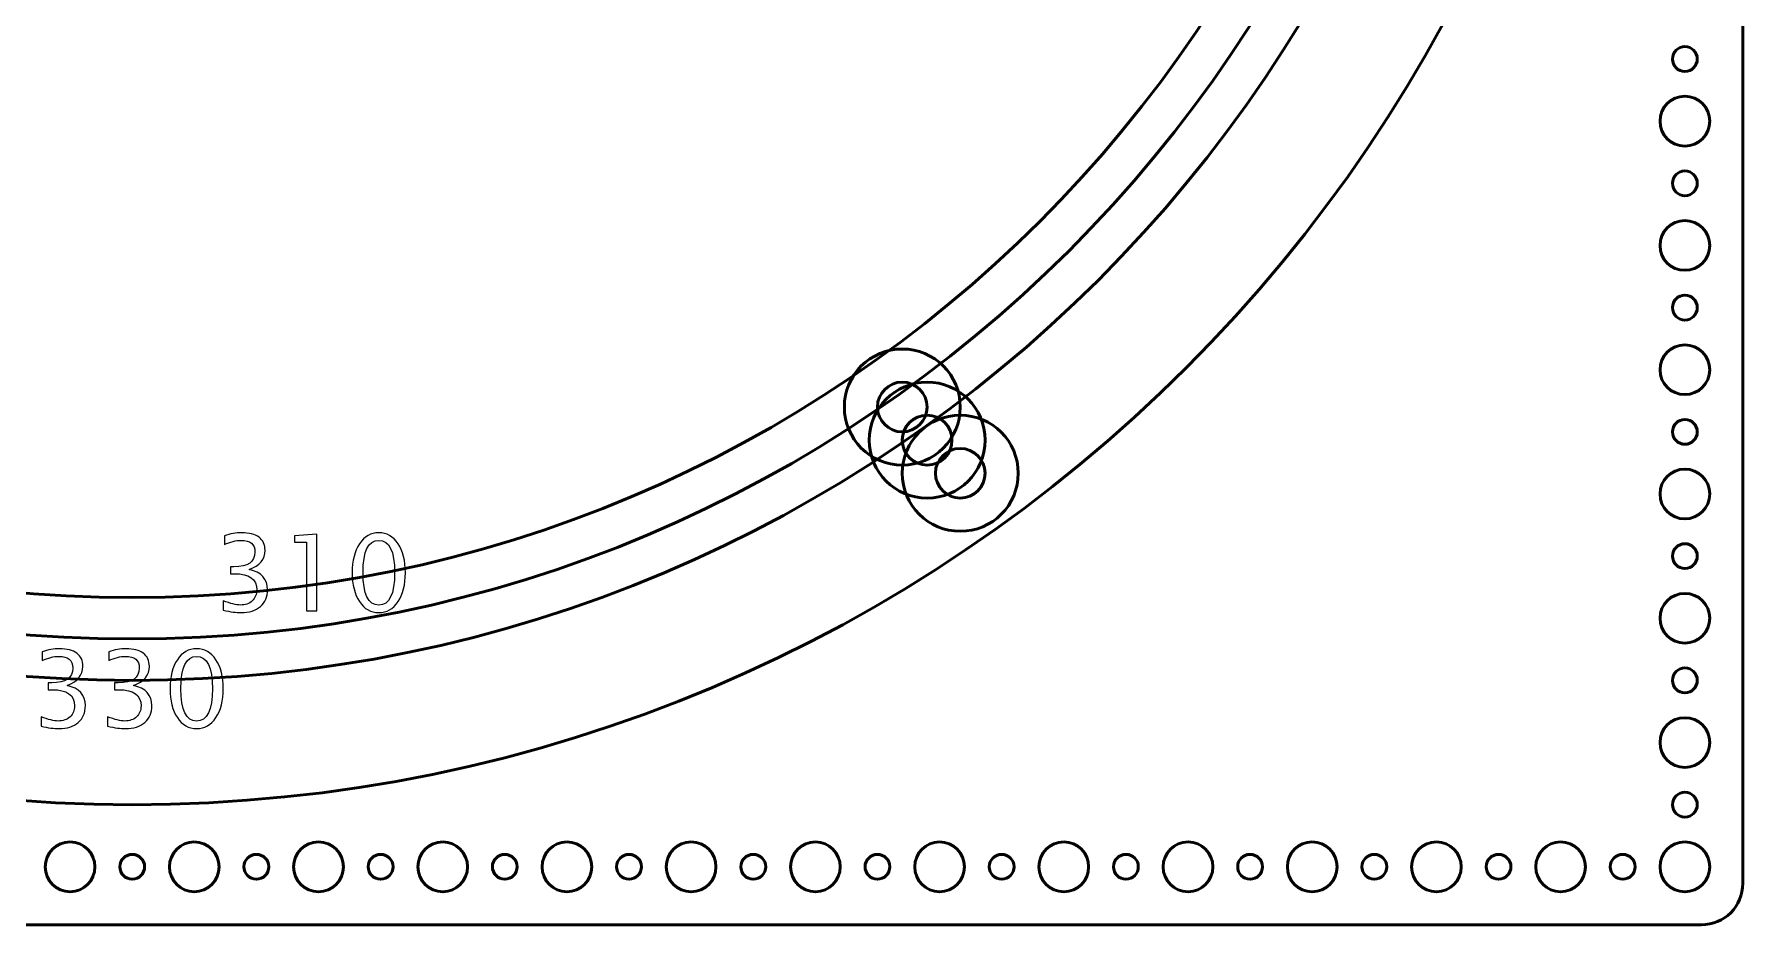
# Model space of a CAD drawing. Header units: centimetres. Extents: x -19.4 to 19.4, y -11.2 to 11.2.
# Drawn here: x -1.18 to 19.45, y -11.2 to -0.45 of the extents above; entities that cross this region are included whole.
import ezdxf

# ---------------------------------------------------------------- set-up
doc = ezdxf.new("R2010")
doc.units = ezdxf.units.CM
doc.header["$MEASUREMENT"] = 0
doc.layers.add('Layer 1', color=7, linetype='Continuous')

msp = doc.modelspace()

# ---------------------------------------------------------------- linework, layer by layer
at = {"layer": 'Layer 1', "color": 5, "lineweight": 53}
for centre in [(9.3, -4.95), (9.6, -5.35), (10, -5.75), (10, -5.75)]:
    msp.add_ellipse(centre, major_axis=(0, 0.7), ratio=1, dxfattribs=at)
at = {"layer": 'Layer 1', "lineweight": 53}
for centre, major_axis in [((9.3, -4.95), (0, 0.3)), ((9.6, -5.35), (0, 0.3)), ((10, -5.75), (0, 0.3)), ((10, -5.75), (0, 0.3)), ((-0.75, -10.5), (0, 0.3)), ((0.75, -10.5), (0, 0.3)), ((2.25, -10.5), (0, 0.3)), ((3.75, -10.5), (0, 0.3)), ((5.25, -10.5), (0, 0.3)), ((6.75, -10.5), (0, 0.3)), ((8.25, -10.5), (0, 0.3)), ((9.75, -10.5), (0, 0.3)), ((11.25, -10.5), (0, 0.3)), ((12.75, -10.5), (0, 0.3)), ((14.25, -10.5), (0, 0.3)), ((15.75, -10.5), (0, 0.3)), ((17.25, -10.5), (0, 0.3)), ((18.75, -10.5), (0, 0.3)), ((0, -10.5), (0, 0.15)), ((1.5, -10.5), (0, 0.15)), ((3, -10.5), (0, 0.15)), ((4.5, -10.5), (0, 0.15)), ((6, -10.5), (0, 0.15)), ((7.5, -10.5), (0, 0.15)), ((9, -10.5), (0, 0.15)), ((10.5, -10.5), (0, 0.15)), ((12, -10.5), (0, 0.15)), ((13.5, -10.5), (0, 0.15)), ((15, -10.5), (0, 0.15)), ((16.5, -10.5), (0, 0.15)), ((18, -10.5), (0, 0.15))]:
    msp.add_ellipse(centre, major_axis=major_axis, ratio=1, dxfattribs=at)
for points, knots in [([(-19.45, -10.7), (-19.45, -10.7), (-19.45, 10.7), (-19.45, 10.7), (-19.45, 10.7), (-19.45, 10.97614), (-19.22614, 11.2), (-18.95, 11.2), (-18.95, 11.2), (-18.95, 11.2), (18.95, 11.2), (18.95, 11.2), (18.95, 11.2), (19.22614, 11.2), (19.45, 10.97614), (19.45, 10.7), (19.45, 10.7), (19.45, 10.7), (19.45, -10.7), (19.45, -10.7), (19.45, -10.7), (19.45, -10.97614), (19.22614, -11.2), (18.95, -11.2), (18.95, -11.2), (18.95, -11.2), (-18.95, -11.2), (-18.95, -11.2), (-18.95, -11.2), (-19.22614, -11.2), (-19.45, -10.97614), (-19.45, -10.7)], [0, 0, 0, 0, 0.11111111, 0.11111111, 0.11111111, 0.11111111, 0.22222222, 0.22222222, 0.22222222, 0.22222222, 0.33333333, 0.33333333, 0.33333333, 0.33333333, 0.44444444, 0.44444444, 0.44444444, 0.44444444, 0.55555556, 0.55555556, 0.55555556, 0.55555556, 0.66666667, 0.66666667, 0.66666667, 0.66666667, 0.77777778, 0.77777778, 0.77777778, 0.77777778, 1, 1, 1, 1]), ([(18.6, -0.75), (18.6, -0.66716), (18.66716, -0.6), (18.75, -0.6), (18.75, -0.6), (18.83284, -0.6), (18.9, -0.66716), (18.9, -0.75), (18.9, -0.75), (18.9, -0.83284), (18.83284, -0.9), (18.75, -0.9), (18.75, -0.9), (18.66716, -0.9), (18.6, -0.83284), (18.6, -0.75)], [0, 0, 0, 0, 0.2, 0.2, 0.2, 0.2, 0.4, 0.4, 0.4, 0.4, 0.6, 0.6, 0.6, 0.6, 1, 1, 1, 1]), ([(18.45, -1.5), (18.45, -1.33432), (18.58432, -1.2), (18.75, -1.2), (18.75, -1.2), (18.91568, -1.2), (19.05, -1.33432), (19.05, -1.5), (19.05, -1.5), (19.05, -1.66568), (18.91568, -1.8), (18.75, -1.8), (18.75, -1.8), (18.58432, -1.8), (18.45, -1.66568), (18.45, -1.5)], [0, 0, 0, 0, 0.2, 0.2, 0.2, 0.2, 0.4, 0.4, 0.4, 0.4, 0.6, 0.6, 0.6, 0.6, 1, 1, 1, 1]), ([(18.6, -2.25), (18.6, -2.16716), (18.66716, -2.1), (18.75, -2.1), (18.75, -2.1), (18.83284, -2.1), (18.9, -2.16716), (18.9, -2.25), (18.9, -2.25), (18.9, -2.33284), (18.83284, -2.4), (18.75, -2.4), (18.75, -2.4), (18.66716, -2.4), (18.6, -2.33284), (18.6, -2.25)], [0, 0, 0, 0, 0.2, 0.2, 0.2, 0.2, 0.4, 0.4, 0.4, 0.4, 0.6, 0.6, 0.6, 0.6, 1, 1, 1, 1]), ([(18.45, -3), (18.45, -2.83432), (18.58432, -2.7), (18.75, -2.7), (18.75, -2.7), (18.91568, -2.7), (19.05, -2.83432), (19.05, -3), (19.05, -3), (19.05, -3.16568), (18.91568, -3.3), (18.75, -3.3), (18.75, -3.3), (18.58432, -3.3), (18.45, -3.16568), (18.45, -3)], [0, 0, 0, 0, 0.2, 0.2, 0.2, 0.2, 0.4, 0.4, 0.4, 0.4, 0.6, 0.6, 0.6, 0.6, 1, 1, 1, 1]), ([(18.6, -3.75), (18.6, -3.66716), (18.66716, -3.6), (18.75, -3.6), (18.75, -3.6), (18.83284, -3.6), (18.9, -3.66716), (18.9, -3.75), (18.9, -3.75), (18.9, -3.83284), (18.83284, -3.9), (18.75, -3.9), (18.75, -3.9), (18.66716, -3.9), (18.6, -3.83284), (18.6, -3.75)], [0, 0, 0, 0, 0.2, 0.2, 0.2, 0.2, 0.4, 0.4, 0.4, 0.4, 0.6, 0.6, 0.6, 0.6, 1, 1, 1, 1]), ([(18.45, -4.5), (18.45, -4.33432), (18.58432, -4.2), (18.75, -4.2), (18.75, -4.2), (18.91568, -4.2), (19.05, -4.33432), (19.05, -4.5), (19.05, -4.5), (19.05, -4.66568), (18.91568, -4.8), (18.75, -4.8), (18.75, -4.8), (18.58432, -4.8), (18.45, -4.66568), (18.45, -4.5)], [0, 0, 0, 0, 0.2, 0.2, 0.2, 0.2, 0.4, 0.4, 0.4, 0.4, 0.6, 0.6, 0.6, 0.6, 1, 1, 1, 1]), ([(18.6, -5.25), (18.6, -5.16716), (18.66716, -5.1), (18.75, -5.1), (18.75, -5.1), (18.83284, -5.1), (18.9, -5.16716), (18.9, -5.25), (18.9, -5.25), (18.9, -5.33284), (18.83284, -5.4), (18.75, -5.4), (18.75, -5.4), (18.66716, -5.4), (18.6, -5.33284), (18.6, -5.25)], [0, 0, 0, 0, 0.2, 0.2, 0.2, 0.2, 0.4, 0.4, 0.4, 0.4, 0.6, 0.6, 0.6, 0.6, 1, 1, 1, 1]), ([(18.45, -6), (18.45, -5.83432), (18.58432, -5.7), (18.75, -5.7), (18.75, -5.7), (18.91568, -5.7), (19.05, -5.83432), (19.05, -6), (19.05, -6), (19.05, -6.16568), (18.91568, -6.3), (18.75, -6.3), (18.75, -6.3), (18.58432, -6.3), (18.45, -6.16568), (18.45, -6)], [0, 0, 0, 0, 0.2, 0.2, 0.2, 0.2, 0.4, 0.4, 0.4, 0.4, 0.6, 0.6, 0.6, 0.6, 1, 1, 1, 1]), ([(18.6, -6.75), (18.6, -6.66716), (18.66716, -6.6), (18.75, -6.6), (18.75, -6.6), (18.83284, -6.6), (18.9, -6.66716), (18.9, -6.75), (18.9, -6.75), (18.9, -6.83284), (18.83284, -6.9), (18.75, -6.9), (18.75, -6.9), (18.66716, -6.9), (18.6, -6.83284), (18.6, -6.75)], [0, 0, 0, 0, 0.2, 0.2, 0.2, 0.2, 0.4, 0.4, 0.4, 0.4, 0.6, 0.6, 0.6, 0.6, 1, 1, 1, 1]), ([(18.45, -7.5), (18.45, -7.33432), (18.58432, -7.2), (18.75, -7.2), (18.75, -7.2), (18.91568, -7.2), (19.05, -7.33432), (19.05, -7.5), (19.05, -7.5), (19.05, -7.66568), (18.91568, -7.8), (18.75, -7.8), (18.75, -7.8), (18.58432, -7.8), (18.45, -7.66568), (18.45, -7.5)], [0, 0, 0, 0, 0.2, 0.2, 0.2, 0.2, 0.4, 0.4, 0.4, 0.4, 0.6, 0.6, 0.6, 0.6, 1, 1, 1, 1]), ([(18.6, -8.25), (18.6, -8.16716), (18.66716, -8.1), (18.75, -8.1), (18.75, -8.1), (18.83284, -8.1), (18.9, -8.16716), (18.9, -8.25), (18.9, -8.25), (18.9, -8.33284), (18.83284, -8.4), (18.75, -8.4), (18.75, -8.4), (18.66716, -8.4), (18.6, -8.33284), (18.6, -8.25)], [0, 0, 0, 0, 0.2, 0.2, 0.2, 0.2, 0.4, 0.4, 0.4, 0.4, 0.6, 0.6, 0.6, 0.6, 1, 1, 1, 1]), ([(18.45, -9), (18.45, -8.83432), (18.58432, -8.7), (18.75, -8.7), (18.75, -8.7), (18.91568, -8.7), (19.05, -8.83432), (19.05, -9), (19.05, -9), (19.05, -9.16568), (18.91568, -9.3), (18.75, -9.3), (18.75, -9.3), (18.58432, -9.3), (18.45, -9.16568), (18.45, -9)], [0, 0, 0, 0, 0.2, 0.2, 0.2, 0.2, 0.4, 0.4, 0.4, 0.4, 0.6, 0.6, 0.6, 0.6, 1, 1, 1, 1]), ([(18.6, -9.75), (18.6, -9.66716), (18.66716, -9.6), (18.75, -9.6), (18.75, -9.6), (18.83284, -9.6), (18.9, -9.66716), (18.9, -9.75), (18.9, -9.75), (18.9, -9.83284), (18.83284, -9.9), (18.75, -9.9), (18.75, -9.9), (18.66716, -9.9), (18.6, -9.83284), (18.6, -9.75)], [0, 0, 0, 0, 0.2, 0.2, 0.2, 0.2, 0.4, 0.4, 0.4, 0.4, 0.6, 0.6, 0.6, 0.6, 1, 1, 1, 1])]:
    msp.add_open_spline(points, degree=3, knots=knots, dxfattribs=at)
at = {"layer": 'Layer 1', "color": 5, "lineweight": 53}
for points, knots in [([(1.36354, 8.25), (1.36354, 8.25), (18, 8.25), (18, 8.25), (18, 8.25), (18, -1.69111), (9.94111, -9.75), (0, -9.75), (0, -9.75), (-9.94111, -9.75), (-18, -1.69111), (-18, 8.25), (-18, 8.25), (-18, 8.25), (1.36354, 8.25), (1.36354, 8.25)], [0, 0, 0, 0, 0.2, 0.2, 0.2, 0.2, 0.4, 0.4, 0.4, 0.4, 0.6, 0.6, 0.6, 0.6, 1, 1, 1, 1]), ([(16.5, 8.25), (16.5, -0.86268), (9.11268, -8.25), (0, -8.25), (0, -8.25), (-9.11268, -8.25), (-16.5, -0.86268), (-16.5, 8.25)], [0, 0, 0, 0, 0.33333333, 0.33333333, 0.33333333, 0.33333333, 1, 1, 1, 1]), ([(16, 8.25), (16, -0.58654), (8.83654, -7.75), (0, -7.75), (0, -7.75), (-8.83654, -7.75), (-16, -0.58654), (-16, 8.25)], [0, 0, 0, 0, 0.33333333, 0.33333333, 0.33333333, 0.33333333, 1, 1, 1, 1]), ([(15.5, 8.25), (15.5, -0.3104), (8.5604, -7.25), (0, -7.25), (0, -7.25), (-8.5604, -7.25), (-15.5, -0.3104), (-15.5, 8.25)], [0, 0, 0, 0, 0.33333333, 0.33333333, 0.33333333, 0.33333333, 1, 1, 1, 1])]:
    msp.add_open_spline(points, degree=3, knots=knots, dxfattribs=at)
at = {"layer": 'Layer 1', "color": 5, "lineweight": 9}
for points, knots in [([(1.10039, -7.40276), (1.10039, -7.40276), (1.10039, -7.28846), (1.10039, -7.28846), (1.10039, -7.28846), (1.1876, -7.32317), (1.25597, -7.34053), (1.30613, -7.34053), (1.30613, -7.34053), (1.36519, -7.34053), (1.41281, -7.3236), (1.44943, -7.28952), (1.44943, -7.28952), (1.48605, -7.25544), (1.50425, -7.21099), (1.50425, -7.15638), (1.50425, -7.15638), (1.50425, -7.02684), (1.41408, -6.96207), (1.23374, -6.96207), (1.23374, -6.96207), (1.23374, -6.96207), (1.18548, -6.96207), (1.18548, -6.96207), (1.18548, -6.96207), (1.18548, -6.96207), (1.18548, -6.88015), (1.18548, -6.88015), (1.18548, -6.88015), (1.18548, -6.88015), (1.22824, -6.87952), (1.22824, -6.87952), (1.22824, -6.87952), (1.39778, -6.87952), (1.48266, -6.81983), (1.48266, -6.70024), (1.48266, -6.70024), (1.48266, -6.60647), (1.42636, -6.55948), (1.31396, -6.55948), (1.31396, -6.55948), (1.25364, -6.55948), (1.18675, -6.57684), (1.11309, -6.61155), (1.11309, -6.61155), (1.11309, -6.61155), (1.11309, -6.50487), (1.11309, -6.50487), (1.11309, -6.50487), (1.18527, -6.48032), (1.25491, -6.46804), (1.32179, -6.46804), (1.32179, -6.46804), (1.41281, -6.46804), (1.48287, -6.48624), (1.53156, -6.52265), (1.53156, -6.52265), (1.58024, -6.55884), (1.60458, -6.61155), (1.60458, -6.68055), (1.60458, -6.68055), (1.60458, -6.78829), (1.54087, -6.86513), (1.41323, -6.91085), (1.41323, -6.91085), (1.56119, -6.94535), (1.63506, -7.02642), (1.63506, -7.15447), (1.63506, -7.15447), (1.63506, -7.24083), (1.60649, -7.30878), (1.54955, -7.3581), (1.54955, -7.3581), (1.49261, -7.40742), (1.41429, -7.43197), (1.31481, -7.43197), (1.31481, -7.43197), (1.25808, -7.43197), (1.18675, -7.42223), (1.10039, -7.40276)], [0, 0, 0, 0, 0.04761905, 0.04761905, 0.04761905, 0.04761905, 0.0952381, 0.0952381, 0.0952381, 0.0952381, 0.14285714, 0.14285714, 0.14285714, 0.14285714, 0.19047619, 0.19047619, 0.19047619, 0.19047619, 0.23809524, 0.23809524, 0.23809524, 0.23809524, 0.28571429, 0.28571429, 0.28571429, 0.28571429, 0.33333333, 0.33333333, 0.33333333, 0.33333333, 0.38095238, 0.38095238, 0.38095238, 0.38095238, 0.42857143, 0.42857143, 0.42857143, 0.42857143, 0.47619048, 0.47619048, 0.47619048, 0.47619048, 0.52380952, 0.52380952, 0.52380952, 0.52380952, 0.57142857, 0.57142857, 0.57142857, 0.57142857, 0.61904762, 0.61904762, 0.61904762, 0.61904762, 0.66666667, 0.66666667, 0.66666667, 0.66666667, 0.71428571, 0.71428571, 0.71428571, 0.71428571, 0.76190476, 0.76190476, 0.76190476, 0.76190476, 0.80952381, 0.80952381, 0.80952381, 0.80952381, 0.85714286, 0.85714286, 0.85714286, 0.85714286, 0.9047619, 0.9047619, 0.9047619, 0.9047619, 1, 1, 1, 1]), ([(2.10665, -7.40911), (2.10665, -7.40911), (2.10665, -6.58234), (2.10665, -6.58234), (2.10665, -6.58234), (2.10665, -6.58234), (1.9606, -6.58234), (1.9606, -6.58234), (1.9606, -6.58234), (1.9606, -6.58234), (1.9606, -6.50614), (1.9606, -6.50614), (1.9606, -6.50614), (1.9606, -6.50614), (2.22857, -6.48328), (2.22857, -6.48328), (2.22857, -6.48328), (2.22857, -6.48328), (2.22857, -7.40911), (2.22857, -7.40911), (2.22857, -7.40911), (2.22857, -7.40911), (2.10665, -7.40911), (2.10665, -7.40911)], [0, 0, 0, 0, 0.14285714, 0.14285714, 0.14285714, 0.14285714, 0.28571429, 0.28571429, 0.28571429, 0.28571429, 0.42857143, 0.42857143, 0.42857143, 0.42857143, 0.57142857, 0.57142857, 0.57142857, 0.57142857, 0.71428571, 0.71428571, 0.71428571, 0.71428571, 1, 1, 1, 1]), ([(2.97829, -7.43197), (2.88198, -7.43197), (2.8043, -7.38773), (2.74546, -7.29947), (2.74546, -7.29947), (2.6864, -7.2112), (2.65698, -7.09478), (2.65698, -6.95), (2.65698, -6.95), (2.65698, -6.80522), (2.6864, -6.68881), (2.74546, -6.60054), (2.74546, -6.60054), (2.8043, -6.51228), (2.88198, -6.46804), (2.97829, -6.46804), (2.97829, -6.46804), (3.07502, -6.46804), (3.1527, -6.51207), (3.21155, -6.60012), (3.21155, -6.60012), (3.27018, -6.68817), (3.2996, -6.8048), (3.2996, -6.95), (3.2996, -6.95), (3.2996, -7.09478), (3.27018, -7.2112), (3.21155, -7.29947), (3.21155, -7.29947), (3.1527, -7.38773), (3.07502, -7.43197), (2.97829, -7.43197)], [0, 0, 0, 0, 0.11111111, 0.11111111, 0.11111111, 0.11111111, 0.22222222, 0.22222222, 0.22222222, 0.22222222, 0.33333333, 0.33333333, 0.33333333, 0.33333333, 0.44444444, 0.44444444, 0.44444444, 0.44444444, 0.55555556, 0.55555556, 0.55555556, 0.55555556, 0.66666667, 0.66666667, 0.66666667, 0.66666667, 0.77777778, 0.77777778, 0.77777778, 0.77777778, 1, 1, 1, 1]), ([(2.97808, -7.34053), (3.10529, -7.34053), (3.16879, -7.21035), (3.16879, -6.95), (3.16879, -6.95), (3.16879, -6.68965), (3.10529, -6.55948), (2.97808, -6.55948), (2.97808, -6.55948), (2.85129, -6.55948), (2.78779, -6.68965), (2.78779, -6.95), (2.78779, -6.95), (2.78779, -7.21035), (2.85129, -7.34053), (2.97808, -7.34053)], [0, 0, 0, 0, 0.2, 0.2, 0.2, 0.2, 0.4, 0.4, 0.4, 0.4, 0.6, 0.6, 0.6, 0.6, 1, 1, 1, 1]), ([(-1.09961, -8.80276), (-1.09961, -8.80276), (-1.09961, -8.68846), (-1.09961, -8.68846), (-1.09961, -8.68846), (-1.0124, -8.72317), (-0.94403, -8.74053), (-0.89387, -8.74053), (-0.89387, -8.74053), (-0.83481, -8.74053), (-0.78719, -8.7236), (-0.75057, -8.68952), (-0.75057, -8.68952), (-0.71395, -8.65544), (-0.69575, -8.61099), (-0.69575, -8.55638), (-0.69575, -8.55638), (-0.69575, -8.42684), (-0.78592, -8.36207), (-0.96626, -8.36207), (-0.96626, -8.36207), (-0.96626, -8.36207), (-1.01452, -8.36207), (-1.01452, -8.36207), (-1.01452, -8.36207), (-1.01452, -8.36207), (-1.01452, -8.28015), (-1.01452, -8.28015), (-1.01452, -8.28015), (-1.01452, -8.28015), (-0.97176, -8.27952), (-0.97176, -8.27952), (-0.97176, -8.27952), (-0.80222, -8.27952), (-0.71734, -8.21983), (-0.71734, -8.10024), (-0.71734, -8.10024), (-0.71734, -8.00647), (-0.77364, -7.95948), (-0.88604, -7.95948), (-0.88604, -7.95948), (-0.94636, -7.95948), (-1.01325, -7.97684), (-1.08691, -8.01155), (-1.08691, -8.01155), (-1.08691, -8.01155), (-1.08691, -7.90487), (-1.08691, -7.90487), (-1.08691, -7.90487), (-1.01473, -7.88032), (-0.94509, -7.86804), (-0.87821, -7.86804), (-0.87821, -7.86804), (-0.78719, -7.86804), (-0.71713, -7.88624), (-0.66844, -7.92265), (-0.66844, -7.92265), (-0.61976, -7.95884), (-0.59542, -8.01155), (-0.59542, -8.08055), (-0.59542, -8.08055), (-0.59542, -8.18829), (-0.65913, -8.26513), (-0.78677, -8.31085), (-0.78677, -8.31085), (-0.63881, -8.34535), (-0.56494, -8.42642), (-0.56494, -8.55447), (-0.56494, -8.55447), (-0.56494, -8.64083), (-0.59351, -8.70878), (-0.65045, -8.7581), (-0.65045, -8.7581), (-0.70739, -8.80742), (-0.78571, -8.83197), (-0.88519, -8.83197), (-0.88519, -8.83197), (-0.94192, -8.83197), (-1.01325, -8.82223), (-1.09961, -8.80276)], [0, 0, 0, 0, 0.04761905, 0.04761905, 0.04761905, 0.04761905, 0.0952381, 0.0952381, 0.0952381, 0.0952381, 0.14285714, 0.14285714, 0.14285714, 0.14285714, 0.19047619, 0.19047619, 0.19047619, 0.19047619, 0.23809524, 0.23809524, 0.23809524, 0.23809524, 0.28571429, 0.28571429, 0.28571429, 0.28571429, 0.33333333, 0.33333333, 0.33333333, 0.33333333, 0.38095238, 0.38095238, 0.38095238, 0.38095238, 0.42857143, 0.42857143, 0.42857143, 0.42857143, 0.47619048, 0.47619048, 0.47619048, 0.47619048, 0.52380952, 0.52380952, 0.52380952, 0.52380952, 0.57142857, 0.57142857, 0.57142857, 0.57142857, 0.61904762, 0.61904762, 0.61904762, 0.61904762, 0.66666667, 0.66666667, 0.66666667, 0.66666667, 0.71428571, 0.71428571, 0.71428571, 0.71428571, 0.76190476, 0.76190476, 0.76190476, 0.76190476, 0.80952381, 0.80952381, 0.80952381, 0.80952381, 0.85714286, 0.85714286, 0.85714286, 0.85714286, 0.9047619, 0.9047619, 0.9047619, 0.9047619, 1, 1, 1, 1]), ([(-0.29655, -8.80276), (-0.29655, -8.80276), (-0.29655, -8.68846), (-0.29655, -8.68846), (-0.29655, -8.68846), (-0.20934, -8.72317), (-0.14097, -8.74053), (-0.09081, -8.74053), (-0.09081, -8.74053), (-0.03175, -8.74053), (0.01587, -8.7236), (0.05249, -8.68952), (0.05249, -8.68952), (0.08911, -8.65544), (0.10731, -8.61099), (0.10731, -8.55638), (0.10731, -8.55638), (0.10731, -8.42684), (0.01714, -8.36207), (-0.1632, -8.36207), (-0.1632, -8.36207), (-0.1632, -8.36207), (-0.21146, -8.36207), (-0.21146, -8.36207), (-0.21146, -8.36207), (-0.21146, -8.36207), (-0.21146, -8.28015), (-0.21146, -8.28015), (-0.21146, -8.28015), (-0.21146, -8.28015), (-0.1687, -8.27952), (-0.1687, -8.27952), (-0.1687, -8.27952), (0.00084, -8.27952), (0.08572, -8.21983), (0.08572, -8.10024), (0.08572, -8.10024), (0.08572, -8.00647), (0.02942, -7.95948), (-0.08298, -7.95948), (-0.08298, -7.95948), (-0.1433, -7.95948), (-0.21019, -7.97684), (-0.28385, -8.01155), (-0.28385, -8.01155), (-0.28385, -8.01155), (-0.28385, -7.90487), (-0.28385, -7.90487), (-0.28385, -7.90487), (-0.21167, -7.88032), (-0.14203, -7.86804), (-0.07515, -7.86804), (-0.07515, -7.86804), (0.01587, -7.86804), (0.08593, -7.88624), (0.13462, -7.92265), (0.13462, -7.92265), (0.1833, -7.95884), (0.20764, -8.01155), (0.20764, -8.08055), (0.20764, -8.08055), (0.20764, -8.18829), (0.14393, -8.26513), (0.01629, -8.31085), (0.01629, -8.31085), (0.16425, -8.34535), (0.23812, -8.42642), (0.23812, -8.55447), (0.23812, -8.55447), (0.23812, -8.64083), (0.20955, -8.70878), (0.15261, -8.7581), (0.15261, -8.7581), (0.09567, -8.80742), (0.01735, -8.83197), (-0.08213, -8.83197), (-0.08213, -8.83197), (-0.13886, -8.83197), (-0.21019, -8.82223), (-0.29655, -8.80276)], [0, 0, 0, 0, 0.04761905, 0.04761905, 0.04761905, 0.04761905, 0.0952381, 0.0952381, 0.0952381, 0.0952381, 0.14285714, 0.14285714, 0.14285714, 0.14285714, 0.19047619, 0.19047619, 0.19047619, 0.19047619, 0.23809524, 0.23809524, 0.23809524, 0.23809524, 0.28571429, 0.28571429, 0.28571429, 0.28571429, 0.33333333, 0.33333333, 0.33333333, 0.33333333, 0.38095238, 0.38095238, 0.38095238, 0.38095238, 0.42857143, 0.42857143, 0.42857143, 0.42857143, 0.47619048, 0.47619048, 0.47619048, 0.47619048, 0.52380952, 0.52380952, 0.52380952, 0.52380952, 0.57142857, 0.57142857, 0.57142857, 0.57142857, 0.61904762, 0.61904762, 0.61904762, 0.61904762, 0.66666667, 0.66666667, 0.66666667, 0.66666667, 0.71428571, 0.71428571, 0.71428571, 0.71428571, 0.76190476, 0.76190476, 0.76190476, 0.76190476, 0.80952381, 0.80952381, 0.80952381, 0.80952381, 0.85714286, 0.85714286, 0.85714286, 0.85714286, 0.9047619, 0.9047619, 0.9047619, 0.9047619, 1, 1, 1, 1]), ([(0.77829, -8.83197), (0.68198, -8.83197), (0.6043, -8.78773), (0.54546, -8.69947), (0.54546, -8.69947), (0.4864, -8.6112), (0.45698, -8.49478), (0.45698, -8.35), (0.45698, -8.35), (0.45698, -8.20522), (0.4864, -8.08881), (0.54546, -8.00054), (0.54546, -8.00054), (0.6043, -7.91228), (0.68198, -7.86804), (0.77829, -7.86804), (0.77829, -7.86804), (0.87502, -7.86804), (0.9527, -7.91207), (1.01155, -8.00012), (1.01155, -8.00012), (1.07018, -8.08817), (1.0996, -8.2048), (1.0996, -8.35), (1.0996, -8.35), (1.0996, -8.49478), (1.07018, -8.6112), (1.01155, -8.69947), (1.01155, -8.69947), (0.9527, -8.78773), (0.87502, -8.83197), (0.77829, -8.83197)], [0, 0, 0, 0, 0.11111111, 0.11111111, 0.11111111, 0.11111111, 0.22222222, 0.22222222, 0.22222222, 0.22222222, 0.33333333, 0.33333333, 0.33333333, 0.33333333, 0.44444444, 0.44444444, 0.44444444, 0.44444444, 0.55555556, 0.55555556, 0.55555556, 0.55555556, 0.66666667, 0.66666667, 0.66666667, 0.66666667, 0.77777778, 0.77777778, 0.77777778, 0.77777778, 1, 1, 1, 1]), ([(0.77808, -8.74053), (0.90529, -8.74053), (0.96879, -8.61035), (0.96879, -8.35), (0.96879, -8.35), (0.96879, -8.08965), (0.90529, -7.95948), (0.77808, -7.95948), (0.77808, -7.95948), (0.65129, -7.95948), (0.58779, -8.08965), (0.58779, -8.35), (0.58779, -8.35), (0.58779, -8.61035), (0.65129, -8.74053), (0.77808, -8.74053)], [0, 0, 0, 0, 0.2, 0.2, 0.2, 0.2, 0.4, 0.4, 0.4, 0.4, 0.6, 0.6, 0.6, 0.6, 1, 1, 1, 1])]:
    msp.add_open_spline(points, degree=3, knots=knots, dxfattribs=at)

doc.saveas('drawing.dxf')
